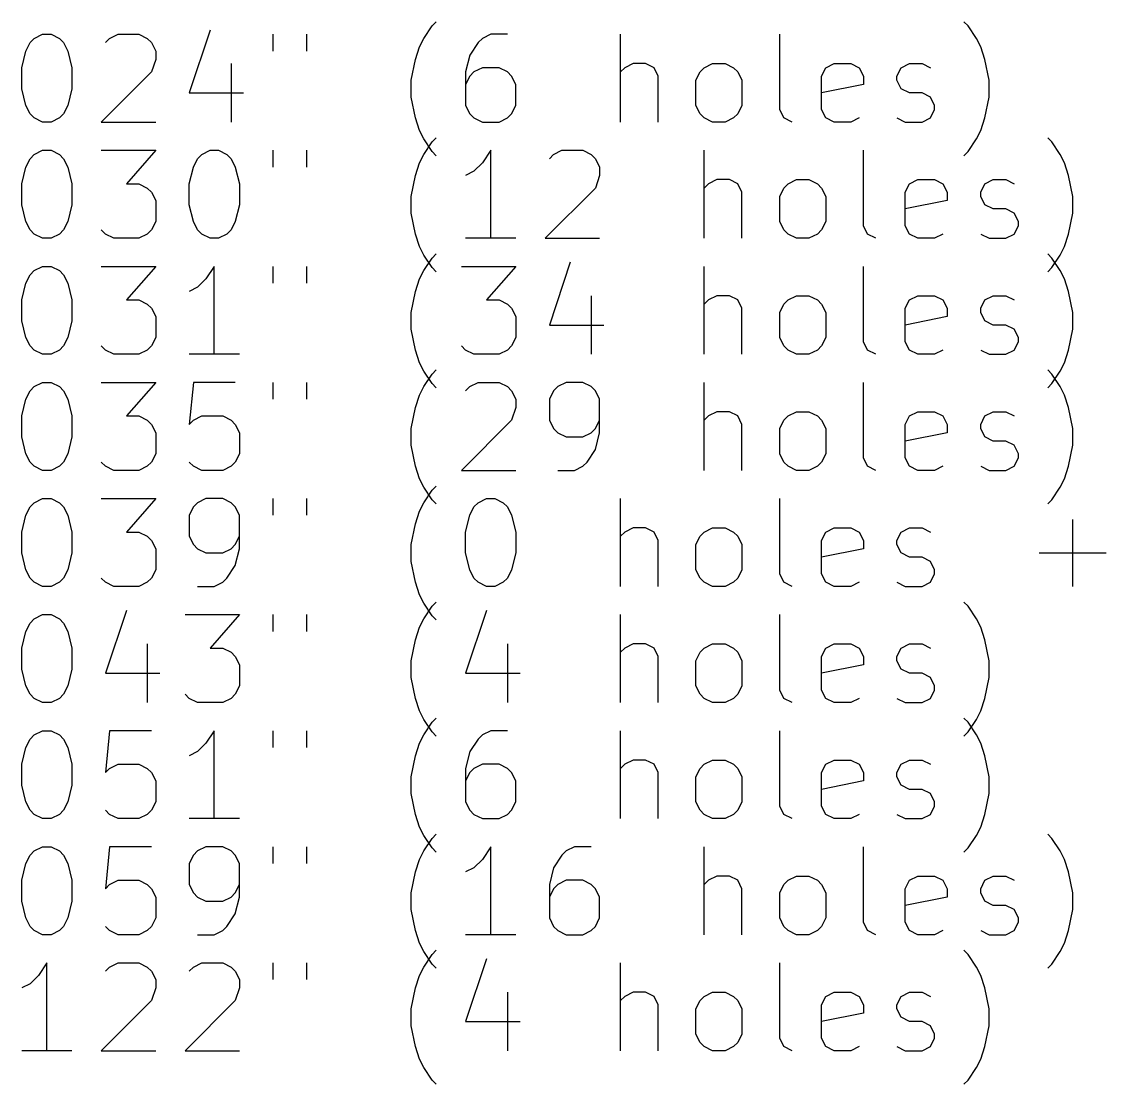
# Model space of a CAD drawing. Extents: x 25 to 173, y -184 to -68.
# Drawn here: x 60.7 to 97.7, y -183.81 to -147.55 of the extents above; entities that cross this region are included whole.
import ezdxf

# ---------------------------------------------------------------- set-up
doc = ezdxf.new("R2010")
doc.units = 0
doc.layers.add('BLACK', color=7, linetype='CONTINUOUS')

msp = doc.modelspace()

# ---------------------------------------------------------------- linework, layer by layer
at = {"layer": 'BLACK', "linetype": 'CONTINUOUS'}
for p, q in [((74.6964, -147.696), (74.8393, -147.554)), ((92.9821, -147.696), (92.8393, -147.554)), ((61.125, -148.125), (61.4107, -147.982)), ((61.4107, -147.982), (61.6964, -147.982)), ((61.6964, -147.982), (61.9821, -148.125)), ((63.6964, -148.125), (63.9821, -147.982)), ((63.9821, -147.982), (64.6964, -147.982)), ((64.6964, -147.982), (64.9821, -148.125)), ((67.125, -147.839), (66.4107, -149.982)), ((69.2679, -147.982), (69.2679, -148.554)), ((70.4107, -147.982), (70.4107, -148.554)), ((74.4107, -148.125), (74.6964, -147.696)), ((76.6964, -147.982), (76.4107, -148.125)), ((77.2679, -147.982), (76.6964, -147.982)), ((81.125, -150.982), (81.125, -147.982)), ((86.5536, -150.554), (86.5536, -147.982)), ((93.2679, -148.125), (92.9821, -147.696)), ((60.8393, -148.554), (60.9821, -148.268)), ((60.9821, -148.268), (61.125, -148.125)), ((61.9821, -148.125), (62.125, -148.268)), ((62.125, -148.268), (62.2679, -148.554)), ((63.5536, -148.268), (63.6964, -148.125)), ((64.9821, -148.125), (65.125, -148.268)), ((65.125, -148.268), (65.2679, -148.554)), ((74.2679, -148.411), (74.4107, -148.125)), ((76.2679, -148.268), (75.9821, -148.696)), ((76.4107, -148.125), (76.2679, -148.268)), ((93.4107, -148.411), (93.2679, -148.125)), ((60.6964, -149.125), (60.8393, -148.554)), ((62.2679, -148.554), (62.4107, -149.125)), ((65.2679, -148.554), (65.2679, -148.839)), ((74.125, -148.839), (74.2679, -148.411)), ((75.9821, -148.696), (75.8393, -149.268)), ((93.5536, -148.839), (93.4107, -148.411)), ((65.2679, -148.839), (65.125, -149.268)), ((67.8393, -148.982), (67.8393, -150.982)), ((73.9821, -149.554), (74.125, -148.839)), ((81.5536, -148.982), (81.2679, -149.125)), ((81.9821, -148.982), (81.5536, -148.982)), ((82.2679, -149.125), (81.9821, -148.982)), ((83.9821, -149.125), (84.2679, -148.982)), ((84.2679, -148.982), (84.6964, -148.982)), ((84.6964, -148.982), (84.9821, -149.125)), ((88.125, -149.125), (88.4107, -148.982)), ((88.4107, -148.982), (88.9821, -148.982)), ((88.9821, -148.982), (89.2679, -149.125)), ((90.6964, -149.125), (90.9821, -148.982)), ((90.9821, -148.982), (91.4107, -148.982)), ((91.4107, -148.982), (91.6964, -149.125)), ((93.6964, -149.554), (93.5536, -148.839)), ((60.6964, -149.839), (60.6964, -149.125)), ((62.4107, -149.125), (62.4107, -149.839)), ((65.125, -149.268), (63.4107, -150.982)), ((75.8393, -149.268), (75.8393, -150.411)), ((75.9821, -149.411), (75.8393, -149.696)), ((76.125, -149.268), (75.9821, -149.411)), ((76.4107, -149.125), (76.125, -149.268)), ((76.9821, -149.125), (76.4107, -149.125)), ((77.2679, -149.268), (76.9821, -149.125)), ((77.4107, -149.411), (77.2679, -149.268)), ((77.5536, -149.696), (77.4107, -149.411)), ((81.2679, -149.125), (81.125, -149.268)), ((82.4107, -149.411), (82.2679, -149.125)), ((82.4107, -150.982), (82.4107, -149.411)), ((83.6964, -149.554), (83.8393, -149.268)), ((83.8393, -149.268), (83.9821, -149.125)), ((84.9821, -149.125), (85.125, -149.268)), ((85.125, -149.268), (85.2679, -149.554)), ((87.9821, -149.411), (88.125, -149.125)), ((87.9821, -150.554), (87.9821, -149.411)), ((89.2679, -149.125), (89.4107, -149.411)), ((89.4107, -149.411), (89.4107, -149.696)), ((90.5536, -149.411), (90.6964, -149.125)), ((90.5536, -149.554), (90.5536, -149.411)), ((60.8393, -150.411), (60.6964, -149.839)), ((62.4107, -149.839), (62.2679, -150.411)), ((73.9821, -150.125), (73.9821, -149.554)), ((77.5536, -150.411), (77.5536, -149.696)), ((83.6964, -150.411), (83.6964, -149.554)), ((85.2679, -149.554), (85.2679, -150.411)), ((89.4107, -149.696), (87.9821, -149.982)), ((90.6964, -149.839), (90.5536, -149.554)), ((90.9821, -149.982), (90.6964, -149.839)), ((93.6964, -150.125), (93.6964, -149.554)), ((66.4107, -149.982), (68.2679, -149.982)), ((74.125, -150.839), (73.9821, -150.125)), ((91.4107, -149.982), (90.9821, -149.982)), ((91.6964, -150.125), (91.4107, -149.982)), ((91.8393, -150.411), (91.6964, -150.125)), ((93.5536, -150.839), (93.6964, -150.125)), ((60.9821, -150.696), (60.8393, -150.411)), ((62.2679, -150.411), (62.125, -150.696)), ((75.8393, -150.411), (75.9821, -150.696)), ((77.4107, -150.696), (77.5536, -150.411)), ((83.8393, -150.696), (83.6964, -150.411)), ((85.2679, -150.411), (85.125, -150.696)), ((86.6964, -150.839), (86.5536, -150.554)), ((88.125, -150.839), (87.9821, -150.554)), ((91.6964, -150.839), (91.8393, -150.554)), ((91.8393, -150.554), (91.8393, -150.411)), ((61.125, -150.839), (60.9821, -150.696)), ((61.4107, -150.982), (61.125, -150.839)), ((61.9821, -150.839), (61.6964, -150.982)), ((62.125, -150.696), (61.9821, -150.839)), ((74.2679, -151.268), (74.125, -150.839)), ((75.9821, -150.696), (76.125, -150.839)), ((76.125, -150.839), (76.4107, -150.982)), ((76.9821, -150.982), (77.2679, -150.839)), ((77.2679, -150.839), (77.4107, -150.696)), ((83.9821, -150.839), (83.8393, -150.696)), ((84.2679, -150.982), (83.9821, -150.839)), ((84.9821, -150.839), (84.6964, -150.982)), ((85.125, -150.696), (84.9821, -150.839)), ((86.9821, -150.982), (86.6964, -150.839)), ((88.4107, -150.982), (88.125, -150.839)), ((89.2679, -150.839), (88.9821, -150.982)), ((90.5536, -150.839), (90.8393, -150.982)), ((91.4107, -150.982), (91.6964, -150.839)), ((93.4107, -151.268), (93.5536, -150.839)), ((61.6964, -150.982), (61.4107, -150.982)), ((63.4107, -150.982), (65.2679, -150.982)), ((74.4107, -151.554), (74.2679, -151.268)), ((76.4107, -150.982), (76.9821, -150.982)), ((84.6964, -150.982), (84.2679, -150.982)), ((88.9821, -150.982), (88.4107, -150.982)), ((90.8393, -150.982), (91.4107, -150.982)), ((93.2679, -151.554), (93.4107, -151.268)), ((74.6964, -151.982), (74.4107, -151.554)), ((74.4107, -152.085), (74.6964, -151.656)), ((74.6964, -151.656), (74.8393, -151.514)), ((92.9821, -151.982), (93.2679, -151.554)), ((95.8393, -151.656), (95.6964, -151.514)), ((96.125, -152.085), (95.8393, -151.656)), ((61.125, -152.085), (61.4107, -151.942)), ((61.4107, -151.942), (61.6964, -151.942)), ((61.6964, -151.942), (61.9821, -152.085)), ((63.4107, -151.942), (65.2679, -151.942)), ((65.2679, -151.942), (64.2679, -153.085)), ((66.8393, -152.085), (67.125, -151.942)), ((67.125, -151.942), (67.4107, -151.942)), ((67.4107, -151.942), (67.6964, -152.085)), ((69.2679, -151.942), (69.2679, -152.514)), ((70.4107, -151.942), (70.4107, -152.514)), ((74.8393, -152.125), (74.6964, -151.982)), ((76.6964, -151.942), (76.4107, -152.371)), ((76.6964, -154.942), (76.6964, -151.942)), ((78.8393, -152.085), (79.125, -151.942)), ((79.125, -151.942), (79.8393, -151.942)), ((79.8393, -151.942), (80.125, -152.085)), ((83.9821, -154.942), (83.9821, -151.942)), ((89.4107, -154.514), (89.4107, -151.942)), ((92.8393, -152.125), (92.9821, -151.982)), ((60.8393, -152.514), (60.9821, -152.228)), ((60.9821, -152.228), (61.125, -152.085)), ((61.9821, -152.085), (62.125, -152.228)), ((62.125, -152.228), (62.2679, -152.514)), ((66.5536, -152.514), (66.6964, -152.228)), ((66.6964, -152.228), (66.8393, -152.085)), ((67.6964, -152.085), (67.8393, -152.228)), ((67.8393, -152.228), (67.9821, -152.514)), ((74.125, -152.799), (74.2679, -152.371)), ((74.2679, -152.371), (74.4107, -152.085)), ((76.4107, -152.371), (76.125, -152.656)), ((78.6964, -152.228), (78.8393, -152.085)), ((80.125, -152.085), (80.2679, -152.228)), ((80.2679, -152.228), (80.4107, -152.514)), ((96.2679, -152.371), (96.125, -152.085)), ((96.4107, -152.799), (96.2679, -152.371)), ((60.6964, -153.085), (60.8393, -152.514)), ((62.2679, -152.514), (62.4107, -153.085)), ((66.4107, -153.085), (66.5536, -152.514)), ((67.9821, -152.514), (68.125, -153.085)), ((73.9821, -153.514), (74.125, -152.799)), ((76.125, -152.656), (75.8393, -152.799)), ((80.4107, -152.799), (80.2679, -153.228)), ((80.4107, -152.514), (80.4107, -152.799)), ((96.5536, -153.514), (96.4107, -152.799)), ((60.6964, -153.799), (60.6964, -153.085)), ((62.4107, -153.085), (62.4107, -153.799)), ((64.2679, -153.085), (64.6964, -153.085)), ((64.6964, -153.085), (64.9821, -153.228)), ((66.4107, -153.799), (66.4107, -153.085)), ((68.125, -153.085), (68.125, -153.799)), ((84.125, -153.085), (83.9821, -153.228)), ((84.4107, -152.942), (84.125, -153.085)), ((84.8393, -152.942), (84.4107, -152.942)), ((85.125, -153.085), (84.8393, -152.942)), ((85.2679, -153.371), (85.125, -153.085)), ((86.6964, -153.228), (86.8393, -153.085)), ((86.8393, -153.085), (87.125, -152.942)), ((87.125, -152.942), (87.5536, -152.942)), ((87.5536, -152.942), (87.8393, -153.085)), ((87.8393, -153.085), (87.9821, -153.228)), ((90.8393, -153.371), (90.9821, -153.085)), ((90.9821, -153.085), (91.2679, -152.942)), ((91.2679, -152.942), (91.8393, -152.942)), ((91.8393, -152.942), (92.125, -153.085)), ((92.125, -153.085), (92.2679, -153.371)), ((93.4107, -153.371), (93.5536, -153.085)), ((93.5536, -153.085), (93.8393, -152.942)), ((93.8393, -152.942), (94.2679, -152.942)), ((94.2679, -152.942), (94.5536, -153.085)), ((64.9821, -153.228), (65.125, -153.371)), ((65.125, -153.371), (65.2679, -153.656)), ((73.9821, -154.085), (73.9821, -153.514)), ((80.2679, -153.228), (78.5536, -154.942)), ((85.2679, -154.942), (85.2679, -153.371)), ((86.5536, -153.514), (86.6964, -153.228)), ((86.5536, -154.371), (86.5536, -153.514)), ((87.9821, -153.228), (88.125, -153.514)), ((88.125, -153.514), (88.125, -154.371)), ((90.8393, -154.514), (90.8393, -153.371)), ((92.2679, -153.371), (92.2679, -153.656)), ((93.4107, -153.514), (93.4107, -153.371)), ((93.5536, -153.799), (93.4107, -153.514)), ((96.5536, -154.085), (96.5536, -153.514)), ((60.8393, -154.371), (60.6964, -153.799)), ((62.4107, -153.799), (62.2679, -154.371)), ((65.2679, -153.656), (65.2679, -154.371)), ((66.5536, -154.371), (66.4107, -153.799)), ((68.125, -153.799), (67.9821, -154.371)), ((92.2679, -153.656), (90.8393, -153.942)), ((93.8393, -153.942), (93.5536, -153.799)), ((74.125, -154.799), (73.9821, -154.085)), ((94.2679, -153.942), (93.8393, -153.942)), ((94.5536, -154.085), (94.2679, -153.942)), ((94.6964, -154.371), (94.5536, -154.085)), ((96.4107, -154.799), (96.5536, -154.085)), ((60.9821, -154.656), (60.8393, -154.371)), ((61.125, -154.799), (60.9821, -154.656)), ((62.125, -154.656), (61.9821, -154.799)), ((62.2679, -154.371), (62.125, -154.656)), ((63.5536, -154.799), (63.4107, -154.656)), ((65.125, -154.656), (64.9821, -154.799)), ((65.2679, -154.371), (65.125, -154.656)), ((66.6964, -154.656), (66.5536, -154.371)), ((66.8393, -154.799), (66.6964, -154.656)), ((67.8393, -154.656), (67.6964, -154.799)), ((67.9821, -154.371), (67.8393, -154.656)), ((86.6964, -154.656), (86.5536, -154.371)), ((86.8393, -154.799), (86.6964, -154.656)), ((87.9821, -154.656), (87.8393, -154.799)), ((88.125, -154.371), (87.9821, -154.656)), ((89.5536, -154.799), (89.4107, -154.514)), ((90.9821, -154.799), (90.8393, -154.514)), ((94.5536, -154.799), (94.6964, -154.514)), ((94.6964, -154.514), (94.6964, -154.371)), ((61.4107, -154.942), (61.125, -154.799)), ((61.6964, -154.942), (61.4107, -154.942)), ((61.9821, -154.799), (61.6964, -154.942)), ((63.8393, -154.942), (63.5536, -154.799)), ((64.6964, -154.942), (63.8393, -154.942)), ((64.9821, -154.799), (64.6964, -154.942)), ((67.125, -154.942), (66.8393, -154.799)), ((67.4107, -154.942), (67.125, -154.942)), ((67.6964, -154.799), (67.4107, -154.942)), ((74.2679, -155.228), (74.125, -154.799)), ((77.5536, -154.942), (75.8393, -154.942)), ((78.5536, -154.942), (80.4107, -154.942)), ((87.125, -154.942), (86.8393, -154.799)), ((87.5536, -154.942), (87.125, -154.942)), ((87.8393, -154.799), (87.5536, -154.942)), ((89.8393, -154.942), (89.5536, -154.799)), ((91.2679, -154.942), (90.9821, -154.799)), ((91.8393, -154.942), (91.2679, -154.942)), ((92.125, -154.799), (91.8393, -154.942)), ((93.4107, -154.799), (93.6964, -154.942)), ((93.6964, -154.942), (94.2679, -154.942)), ((94.2679, -154.942), (94.5536, -154.799)), ((96.2679, -155.228), (96.4107, -154.799)), ((74.4107, -155.514), (74.2679, -155.228)), ((96.125, -155.514), (96.2679, -155.228)), ((74.6964, -155.942), (74.4107, -155.514)), ((74.4107, -156.045), (74.6964, -155.616)), ((74.6964, -155.616), (74.8393, -155.474)), ((79.4107, -155.759), (78.6964, -157.902)), ((95.8393, -155.616), (95.6964, -155.474)), ((95.8393, -155.942), (96.125, -155.514)), ((96.125, -156.045), (95.8393, -155.616)), ((60.9821, -156.188), (61.125, -156.045)), ((61.125, -156.045), (61.4107, -155.902)), ((61.4107, -155.902), (61.6964, -155.902)), ((61.6964, -155.902), (61.9821, -156.045)), ((61.9821, -156.045), (62.125, -156.188)), ((63.4107, -155.902), (65.2679, -155.902)), ((65.2679, -155.902), (64.2679, -157.045)), ((67.2679, -155.902), (66.9821, -156.331)), ((67.2679, -158.902), (67.2679, -155.902)), ((69.2679, -155.902), (69.2679, -156.474)), ((70.4107, -155.902), (70.4107, -156.474)), ((74.2679, -156.331), (74.4107, -156.045)), ((74.8393, -156.085), (74.6964, -155.942)), ((75.6964, -155.902), (77.5536, -155.902)), ((77.5536, -155.902), (76.5536, -157.045)), ((83.9821, -158.902), (83.9821, -155.902)), ((89.4107, -158.474), (89.4107, -155.902)), ((95.6964, -156.085), (95.8393, -155.942)), ((96.2679, -156.331), (96.125, -156.045)), ((60.6964, -157.045), (60.8393, -156.474)), ((60.8393, -156.474), (60.9821, -156.188)), ((62.125, -156.188), (62.2679, -156.474)), ((62.2679, -156.474), (62.4107, -157.045)), ((66.9821, -156.331), (66.6964, -156.616)), ((74.125, -156.759), (74.2679, -156.331)), ((96.4107, -156.759), (96.2679, -156.331)), ((66.6964, -156.616), (66.4107, -156.759)), ((73.9821, -157.474), (74.125, -156.759)), ((96.5536, -157.474), (96.4107, -156.759)), ((60.6964, -157.759), (60.6964, -157.045)), ((62.4107, -157.045), (62.4107, -157.759)), ((64.2679, -157.045), (64.6964, -157.045)), ((64.6964, -157.045), (64.9821, -157.188)), ((64.9821, -157.188), (65.125, -157.331)), ((76.5536, -157.045), (76.9821, -157.045)), ((76.9821, -157.045), (77.2679, -157.188)), ((77.2679, -157.188), (77.4107, -157.331)), ((80.125, -156.902), (80.125, -158.902)), ((84.125, -157.045), (83.9821, -157.188)), ((84.4107, -156.902), (84.125, -157.045)), ((84.8393, -156.902), (84.4107, -156.902)), ((85.125, -157.045), (84.8393, -156.902)), ((85.2679, -157.331), (85.125, -157.045)), ((86.5536, -157.474), (86.6964, -157.188)), ((86.6964, -157.188), (86.8393, -157.045)), ((86.8393, -157.045), (87.125, -156.902)), ((87.125, -156.902), (87.5536, -156.902)), ((87.5536, -156.902), (87.8393, -157.045)), ((87.8393, -157.045), (87.9821, -157.188)), ((87.9821, -157.188), (88.125, -157.474)), ((90.8393, -157.331), (90.9821, -157.045)), ((90.9821, -157.045), (91.2679, -156.902)), ((91.2679, -156.902), (91.8393, -156.902)), ((91.8393, -156.902), (92.125, -157.045)), ((92.125, -157.045), (92.2679, -157.331)), ((93.4107, -157.331), (93.5536, -157.045)), ((93.5536, -157.045), (93.8393, -156.902)), ((93.8393, -156.902), (94.2679, -156.902)), ((94.2679, -156.902), (94.5536, -157.045)), ((65.125, -157.331), (65.2679, -157.616)), ((65.2679, -157.616), (65.2679, -158.331)), ((73.9821, -158.045), (73.9821, -157.474)), ((77.4107, -157.331), (77.5536, -157.616)), ((77.5536, -157.616), (77.5536, -158.331)), ((85.2679, -158.902), (85.2679, -157.331)), ((86.5536, -158.331), (86.5536, -157.474)), ((88.125, -157.474), (88.125, -158.331)), ((90.8393, -158.474), (90.8393, -157.331)), ((92.2679, -157.616), (90.8393, -157.902)), ((92.2679, -157.331), (92.2679, -157.616)), ((93.4107, -157.474), (93.4107, -157.331)), ((93.5536, -157.759), (93.4107, -157.474)), ((96.5536, -158.045), (96.5536, -157.474)), ((60.8393, -158.331), (60.6964, -157.759)), ((62.4107, -157.759), (62.2679, -158.331)), ((78.6964, -157.902), (80.5536, -157.902)), ((93.8393, -157.902), (93.5536, -157.759)), ((94.2679, -157.902), (93.8393, -157.902)), ((94.5536, -158.045), (94.2679, -157.902)), ((60.9821, -158.616), (60.8393, -158.331)), ((62.2679, -158.331), (62.125, -158.616)), ((65.2679, -158.331), (65.125, -158.616)), ((74.125, -158.759), (73.9821, -158.045)), ((77.5536, -158.331), (77.4107, -158.616)), ((86.6964, -158.616), (86.5536, -158.331)), ((88.125, -158.331), (87.9821, -158.616)), ((94.6964, -158.331), (94.5536, -158.045)), ((94.6964, -158.474), (94.6964, -158.331)), ((96.4107, -158.759), (96.5536, -158.045)), ((61.125, -158.759), (60.9821, -158.616)), ((62.125, -158.616), (61.9821, -158.759)), ((63.5536, -158.759), (63.4107, -158.616)), ((65.125, -158.616), (64.9821, -158.759)), ((75.8393, -158.759), (75.6964, -158.616)), ((77.4107, -158.616), (77.2679, -158.759)), ((86.8393, -158.759), (86.6964, -158.616)), ((87.9821, -158.616), (87.8393, -158.759)), ((89.5536, -158.759), (89.4107, -158.474)), ((90.9821, -158.759), (90.8393, -158.474)), ((94.5536, -158.759), (94.6964, -158.474)), ((61.4107, -158.902), (61.125, -158.759)), ((61.6964, -158.902), (61.4107, -158.902)), ((61.9821, -158.759), (61.6964, -158.902)), ((63.8393, -158.902), (63.5536, -158.759)), ((64.6964, -158.902), (63.8393, -158.902)), ((64.9821, -158.759), (64.6964, -158.902)), ((68.125, -158.902), (66.4107, -158.902)), ((74.2679, -159.188), (74.125, -158.759)), ((76.125, -158.902), (75.8393, -158.759)), ((76.9821, -158.902), (76.125, -158.902)), ((77.2679, -158.759), (76.9821, -158.902)), ((87.125, -158.902), (86.8393, -158.759)), ((87.5536, -158.902), (87.125, -158.902)), ((87.8393, -158.759), (87.5536, -158.902)), ((89.8393, -158.902), (89.5536, -158.759)), ((91.2679, -158.902), (90.9821, -158.759)), ((91.8393, -158.902), (91.2679, -158.902)), ((92.125, -158.759), (91.8393, -158.902)), ((93.4107, -158.759), (93.6964, -158.902)), ((93.6964, -158.902), (94.2679, -158.902)), ((94.2679, -158.902), (94.5536, -158.759)), ((96.2679, -159.188), (96.4107, -158.759)), ((74.4107, -159.474), (74.2679, -159.188)), ((74.6964, -159.576), (74.8393, -159.434)), ((95.8393, -159.576), (95.6964, -159.434)), ((96.125, -159.474), (96.2679, -159.188)), ((74.6964, -159.902), (74.4107, -159.474)), ((74.4107, -160.005), (74.6964, -159.576)), ((95.8393, -159.902), (96.125, -159.474)), ((96.125, -160.005), (95.8393, -159.576)), ((60.8393, -160.434), (60.9821, -160.148)), ((60.9821, -160.148), (61.125, -160.005)), ((61.125, -160.005), (61.4107, -159.862)), ((61.4107, -159.862), (61.6964, -159.862)), ((61.6964, -159.862), (61.9821, -160.005)), ((61.9821, -160.005), (62.125, -160.148)), ((62.125, -160.148), (62.2679, -160.434)), ((63.4107, -159.862), (65.2679, -159.862)), ((65.2679, -159.862), (64.2679, -161.005)), ((66.5536, -159.862), (66.4107, -161.291)), ((67.9821, -159.862), (66.5536, -159.862)), ((69.2679, -159.862), (69.2679, -160.434)), ((70.4107, -159.862), (70.4107, -160.434)), ((74.2679, -160.291), (74.4107, -160.005)), ((74.8393, -160.045), (74.6964, -159.902)), ((75.8393, -160.148), (75.9821, -160.005)), ((75.9821, -160.005), (76.2679, -159.862)), ((76.2679, -159.862), (76.9821, -159.862)), ((76.9821, -159.862), (77.2679, -160.005)), ((77.2679, -160.005), (77.4107, -160.148)), ((77.4107, -160.148), (77.5536, -160.434)), ((78.8393, -160.148), (78.6964, -160.434)), ((78.9821, -160.005), (78.8393, -160.148)), ((79.2679, -159.862), (78.9821, -160.005)), ((79.8393, -159.862), (79.2679, -159.862)), ((80.125, -160.005), (79.8393, -159.862)), ((80.2679, -160.148), (80.125, -160.005)), ((80.4107, -160.434), (80.2679, -160.148)), ((83.9821, -162.862), (83.9821, -159.862)), ((89.4107, -162.434), (89.4107, -159.862)), ((95.6964, -160.045), (95.8393, -159.902)), ((96.2679, -160.291), (96.125, -160.005)), ((60.6964, -161.005), (60.8393, -160.434)), ((62.2679, -160.434), (62.4107, -161.005)), ((74.125, -160.719), (74.2679, -160.291)), ((77.5536, -160.434), (77.5536, -160.719)), ((78.6964, -160.434), (78.6964, -161.148)), ((80.4107, -161.576), (80.4107, -160.434)), ((96.4107, -160.719), (96.2679, -160.291)), ((73.9821, -161.434), (74.125, -160.719)), ((77.5536, -160.719), (77.4107, -161.148)), ((84.4107, -160.862), (84.125, -161.005)), ((84.8393, -160.862), (84.4107, -160.862)), ((85.125, -161.005), (84.8393, -160.862)), ((86.8393, -161.005), (87.125, -160.862)), ((87.125, -160.862), (87.5536, -160.862)), ((87.5536, -160.862), (87.8393, -161.005)), ((90.9821, -161.005), (91.2679, -160.862)), ((91.2679, -160.862), (91.8393, -160.862)), ((91.8393, -160.862), (92.125, -161.005)), ((93.5536, -161.005), (93.8393, -160.862)), ((93.8393, -160.862), (94.2679, -160.862)), ((94.2679, -160.862), (94.5536, -161.005)), ((96.5536, -161.434), (96.4107, -160.719)), ((60.6964, -161.719), (60.6964, -161.005)), ((62.4107, -161.005), (62.4107, -161.719)), ((64.2679, -161.005), (64.6964, -161.005)), ((64.6964, -161.005), (64.9821, -161.148)), ((64.9821, -161.148), (65.125, -161.291)), ((65.125, -161.291), (65.2679, -161.576)), ((66.4107, -161.291), (66.5536, -161.148)), ((66.5536, -161.148), (66.8393, -161.005)), ((66.8393, -161.005), (67.5536, -161.005)), ((67.5536, -161.005), (67.8393, -161.148)), ((67.8393, -161.148), (67.9821, -161.291)), ((67.9821, -161.291), (68.125, -161.576)), ((77.4107, -161.148), (75.6964, -162.862)), ((78.6964, -161.148), (78.8393, -161.434)), ((80.2679, -161.434), (80.4107, -161.148)), ((84.125, -161.005), (83.9821, -161.148)), ((85.2679, -161.291), (85.125, -161.005)), ((85.2679, -162.862), (85.2679, -161.291)), ((86.5536, -161.434), (86.6964, -161.148)), ((86.6964, -161.148), (86.8393, -161.005)), ((87.8393, -161.005), (87.9821, -161.148)), ((87.9821, -161.148), (88.125, -161.434)), ((90.8393, -161.291), (90.9821, -161.005)), ((90.8393, -162.434), (90.8393, -161.291)), ((92.125, -161.005), (92.2679, -161.291)), ((92.2679, -161.291), (92.2679, -161.576)), ((93.4107, -161.291), (93.5536, -161.005)), ((93.4107, -161.434), (93.4107, -161.291)), ((65.2679, -161.576), (65.2679, -162.291)), ((68.125, -161.576), (68.125, -162.291)), ((73.9821, -162.005), (73.9821, -161.434)), ((78.8393, -161.434), (78.9821, -161.576)), ((78.9821, -161.576), (79.2679, -161.719)), ((79.8393, -161.719), (80.125, -161.576)), ((80.125, -161.576), (80.2679, -161.434)), ((80.2679, -162.148), (80.4107, -161.576)), ((86.5536, -162.291), (86.5536, -161.434)), ((88.125, -161.434), (88.125, -162.291)), ((92.2679, -161.576), (90.8393, -161.862)), ((93.5536, -161.719), (93.4107, -161.434)), ((96.5536, -162.005), (96.5536, -161.434)), ((60.8393, -162.291), (60.6964, -161.719)), ((62.4107, -161.719), (62.2679, -162.291)), ((74.125, -162.719), (73.9821, -162.005)), ((79.2679, -161.719), (79.8393, -161.719)), ((93.8393, -161.862), (93.5536, -161.719)), ((94.2679, -161.862), (93.8393, -161.862)), ((94.5536, -162.005), (94.2679, -161.862)), ((94.6964, -162.291), (94.5536, -162.005)), ((96.4107, -162.719), (96.5536, -162.005)), ((60.9821, -162.576), (60.8393, -162.291)), ((62.2679, -162.291), (62.125, -162.576)), ((65.2679, -162.291), (65.125, -162.576)), ((68.125, -162.291), (67.9821, -162.576)), ((79.9821, -162.576), (80.2679, -162.148)), ((86.6964, -162.576), (86.5536, -162.291)), ((88.125, -162.291), (87.9821, -162.576)), ((94.6964, -162.434), (94.6964, -162.291)), ((61.125, -162.719), (60.9821, -162.576)), ((61.4107, -162.862), (61.125, -162.719)), ((61.9821, -162.719), (61.6964, -162.862)), ((62.125, -162.576), (61.9821, -162.719)), ((63.5536, -162.719), (63.4107, -162.576)), ((63.8393, -162.862), (63.5536, -162.719)), ((64.9821, -162.719), (64.6964, -162.862)), ((65.125, -162.576), (64.9821, -162.719)), ((66.5536, -162.719), (66.4107, -162.576)), ((66.8393, -162.862), (66.5536, -162.719)), ((67.8393, -162.719), (67.5536, -162.862)), ((67.9821, -162.576), (67.8393, -162.719)), ((74.2679, -163.148), (74.125, -162.719)), ((79.5536, -162.862), (79.8393, -162.719)), ((79.8393, -162.719), (79.9821, -162.576)), ((86.8393, -162.719), (86.6964, -162.576)), ((87.125, -162.862), (86.8393, -162.719)), ((87.8393, -162.719), (87.5536, -162.862)), ((87.9821, -162.576), (87.8393, -162.719)), ((89.5536, -162.719), (89.4107, -162.434)), ((89.8393, -162.862), (89.5536, -162.719)), ((90.9821, -162.719), (90.8393, -162.434)), ((91.2679, -162.862), (90.9821, -162.719)), ((92.125, -162.719), (91.8393, -162.862)), ((93.4107, -162.719), (93.6964, -162.862)), ((94.2679, -162.862), (94.5536, -162.719)), ((94.5536, -162.719), (94.6964, -162.434)), ((96.2679, -163.148), (96.4107, -162.719)), ((61.6964, -162.862), (61.4107, -162.862)), ((64.6964, -162.862), (63.8393, -162.862)), ((67.5536, -162.862), (66.8393, -162.862)), ((74.4107, -163.434), (74.2679, -163.148)), ((75.6964, -162.862), (77.5536, -162.862)), ((78.9821, -162.862), (79.5536, -162.862)), ((87.5536, -162.862), (87.125, -162.862)), ((91.8393, -162.862), (91.2679, -162.862)), ((93.6964, -162.862), (94.2679, -162.862)), ((96.125, -163.434), (96.2679, -163.148)), ((74.6964, -163.862), (74.4107, -163.434)), ((74.4107, -163.965), (74.6964, -163.536)), ((74.6964, -163.536), (74.8393, -163.394)), ((95.8393, -163.862), (96.125, -163.434)), ((61.125, -163.965), (61.4107, -163.822)), ((61.4107, -163.822), (61.6964, -163.822)), ((61.6964, -163.822), (61.9821, -163.965)), ((63.4107, -163.822), (65.2679, -163.822)), ((65.2679, -163.822), (64.2679, -164.965)), ((66.9821, -163.822), (66.6964, -163.965)), ((67.5536, -163.822), (66.9821, -163.822)), ((67.8393, -163.965), (67.5536, -163.822)), ((69.2679, -163.822), (69.2679, -164.394)), ((70.4107, -163.822), (70.4107, -164.394)), ((74.8393, -164.005), (74.6964, -163.862)), ((76.2679, -163.965), (76.5536, -163.822)), ((76.5536, -163.822), (76.8393, -163.822)), ((76.8393, -163.822), (77.125, -163.965)), ((81.125, -166.822), (81.125, -163.822)), ((86.5536, -166.394), (86.5536, -163.822)), ((95.6964, -164.005), (95.8393, -163.862)), ((60.8393, -164.394), (60.9821, -164.108)), ((60.9821, -164.108), (61.125, -163.965)), ((61.9821, -163.965), (62.125, -164.108)), ((62.125, -164.108), (62.2679, -164.394)), ((66.5536, -164.108), (66.4107, -164.394)), ((66.6964, -163.965), (66.5536, -164.108)), ((67.9821, -164.108), (67.8393, -163.965)), ((68.125, -164.394), (67.9821, -164.108)), ((74.125, -164.679), (74.2679, -164.251)), ((74.2679, -164.251), (74.4107, -163.965)), ((75.9821, -164.394), (76.125, -164.108)), ((76.125, -164.108), (76.2679, -163.965)), ((77.125, -163.965), (77.2679, -164.108)), ((77.2679, -164.108), (77.4107, -164.394)), ((60.6964, -164.965), (60.8393, -164.394)), ((62.2679, -164.394), (62.4107, -164.965)), ((66.4107, -164.394), (66.4107, -165.108)), ((68.125, -165.536), (68.125, -164.394)), ((75.8393, -164.965), (75.9821, -164.394)), ((77.4107, -164.394), (77.5536, -164.965)), ((96.5536, -166.822), (96.5536, -164.536)), ((60.6964, -165.679), (60.6964, -164.965)), ((62.4107, -164.965), (62.4107, -165.679)), ((64.2679, -164.965), (64.6964, -164.965)), ((64.6964, -164.965), (64.9821, -165.108)), ((73.9821, -165.394), (74.125, -164.679)), ((75.8393, -165.679), (75.8393, -164.965)), ((77.5536, -164.965), (77.5536, -165.679)), ((81.2679, -164.965), (81.125, -165.108)), ((81.5536, -164.822), (81.2679, -164.965)), ((81.9821, -164.822), (81.5536, -164.822)), ((82.2679, -164.965), (81.9821, -164.822)), ((82.4107, -165.251), (82.2679, -164.965)), ((83.8393, -165.108), (83.9821, -164.965)), ((83.9821, -164.965), (84.2679, -164.822)), ((84.2679, -164.822), (84.6964, -164.822)), ((84.6964, -164.822), (84.9821, -164.965)), ((84.9821, -164.965), (85.125, -165.108)), ((87.9821, -165.251), (88.125, -164.965)), ((88.125, -164.965), (88.4107, -164.822)), ((88.4107, -164.822), (88.9821, -164.822)), ((88.9821, -164.822), (89.2679, -164.965)), ((89.2679, -164.965), (89.4107, -165.251)), ((90.5536, -165.251), (90.6964, -164.965)), ((90.6964, -164.965), (90.9821, -164.822)), ((90.9821, -164.822), (91.4107, -164.822)), ((91.4107, -164.822), (91.6964, -164.965)), ((64.9821, -165.108), (65.125, -165.251)), ((65.125, -165.251), (65.2679, -165.536)), ((66.4107, -165.108), (66.5536, -165.394)), ((67.9821, -165.394), (68.125, -165.108)), ((82.4107, -166.822), (82.4107, -165.251)), ((83.6964, -165.394), (83.8393, -165.108)), ((85.125, -165.108), (85.2679, -165.394)), ((87.9821, -166.394), (87.9821, -165.251)), ((89.4107, -165.251), (89.4107, -165.536)), ((90.5536, -165.394), (90.5536, -165.251)), ((60.8393, -166.251), (60.6964, -165.679)), ((62.4107, -165.679), (62.2679, -166.251)), ((65.2679, -165.536), (65.2679, -166.251)), ((66.5536, -165.394), (66.6964, -165.536)), ((66.6964, -165.536), (66.9821, -165.679)), ((66.9821, -165.679), (67.5536, -165.679)), ((67.5536, -165.679), (67.8393, -165.536)), ((67.8393, -165.536), (67.9821, -165.394)), ((67.9821, -166.108), (68.125, -165.536)), ((73.9821, -165.965), (73.9821, -165.394)), ((75.9821, -166.251), (75.8393, -165.679)), ((77.5536, -165.679), (77.4107, -166.251)), ((83.6964, -166.251), (83.6964, -165.394)), ((85.2679, -165.394), (85.2679, -166.251)), ((89.4107, -165.536), (87.9821, -165.822)), ((90.6964, -165.679), (90.5536, -165.394)), ((90.9821, -165.822), (90.6964, -165.679)), ((95.4107, -165.679), (97.6964, -165.679)), ((67.6964, -166.536), (67.9821, -166.108)), ((74.125, -166.679), (73.9821, -165.965)), ((91.4107, -165.822), (90.9821, -165.822)), ((91.6964, -165.965), (91.4107, -165.822)), ((91.8393, -166.251), (91.6964, -165.965)), ((60.9821, -166.536), (60.8393, -166.251)), ((62.2679, -166.251), (62.125, -166.536)), ((65.2679, -166.251), (65.125, -166.536)), ((76.125, -166.536), (75.9821, -166.251)), ((77.4107, -166.251), (77.2679, -166.536)), ((83.8393, -166.536), (83.6964, -166.251)), ((85.2679, -166.251), (85.125, -166.536)), ((86.6964, -166.679), (86.5536, -166.394)), ((88.125, -166.679), (87.9821, -166.394)), ((91.6964, -166.679), (91.8393, -166.394)), ((91.8393, -166.394), (91.8393, -166.251)), ((61.125, -166.679), (60.9821, -166.536)), ((61.4107, -166.822), (61.125, -166.679)), ((61.6964, -166.822), (61.4107, -166.822)), ((61.9821, -166.679), (61.6964, -166.822)), ((62.125, -166.536), (61.9821, -166.679)), ((63.5536, -166.679), (63.4107, -166.536)), ((63.8393, -166.822), (63.5536, -166.679)), ((64.6964, -166.822), (63.8393, -166.822)), ((64.9821, -166.679), (64.6964, -166.822)), ((65.125, -166.536), (64.9821, -166.679)), ((66.6964, -166.822), (67.2679, -166.822)), ((67.2679, -166.822), (67.5536, -166.679)), ((67.5536, -166.679), (67.6964, -166.536)), ((74.2679, -167.108), (74.125, -166.679)), ((76.2679, -166.679), (76.125, -166.536)), ((76.5536, -166.822), (76.2679, -166.679)), ((76.8393, -166.822), (76.5536, -166.822)), ((77.125, -166.679), (76.8393, -166.822)), ((77.2679, -166.536), (77.125, -166.679)), ((83.9821, -166.679), (83.8393, -166.536)), ((84.2679, -166.822), (83.9821, -166.679)), ((84.6964, -166.822), (84.2679, -166.822)), ((84.9821, -166.679), (84.6964, -166.822)), ((85.125, -166.536), (84.9821, -166.679)), ((86.9821, -166.822), (86.6964, -166.679)), ((88.4107, -166.822), (88.125, -166.679)), ((88.9821, -166.822), (88.4107, -166.822)), ((89.2679, -166.679), (88.9821, -166.822)), ((90.5536, -166.679), (90.8393, -166.822)), ((90.8393, -166.822), (91.4107, -166.822)), ((91.4107, -166.822), (91.6964, -166.679)), ((74.4107, -167.394), (74.2679, -167.108)), ((74.6964, -167.822), (74.4107, -167.394)), ((74.4107, -167.925), (74.6964, -167.496)), ((74.6964, -167.496), (74.8393, -167.354)), ((92.9821, -167.496), (92.8393, -167.354)), ((93.2679, -167.925), (92.9821, -167.496)), ((60.9821, -168.068), (61.125, -167.925)), ((61.125, -167.925), (61.4107, -167.782)), ((61.4107, -167.782), (61.6964, -167.782)), ((61.6964, -167.782), (61.9821, -167.925)), ((61.9821, -167.925), (62.125, -168.068)), ((64.2679, -167.639), (63.5536, -169.782)), ((66.2679, -167.782), (68.125, -167.782)), ((68.125, -167.782), (67.125, -168.925)), ((69.2679, -167.782), (69.2679, -168.354)), ((70.4107, -167.782), (70.4107, -168.354)), ((74.2679, -168.211), (74.4107, -167.925)), ((74.8393, -167.965), (74.6964, -167.822)), ((76.5536, -167.639), (75.8393, -169.782)), ((81.125, -170.782), (81.125, -167.782)), ((86.5536, -170.354), (86.5536, -167.782)), ((93.4107, -168.211), (93.2679, -167.925)), ((60.8393, -168.354), (60.9821, -168.068)), ((62.125, -168.068), (62.2679, -168.354)), ((74.125, -168.639), (74.2679, -168.211)), ((93.5536, -168.639), (93.4107, -168.211)), ((60.6964, -168.925), (60.8393, -168.354)), ((62.2679, -168.354), (62.4107, -168.925)), ((73.9821, -169.354), (74.125, -168.639)), ((93.6964, -169.354), (93.5536, -168.639)), ((60.6964, -169.639), (60.6964, -168.925)), ((62.4107, -168.925), (62.4107, -169.639)), ((64.9821, -168.782), (64.9821, -170.782)), ((67.125, -168.925), (67.5536, -168.925)), ((67.5536, -168.925), (67.8393, -169.068)), ((67.8393, -169.068), (67.9821, -169.211)), ((77.2679, -168.782), (77.2679, -170.782)), ((81.2679, -168.925), (81.125, -169.068)), ((81.5536, -168.782), (81.2679, -168.925)), ((81.9821, -168.782), (81.5536, -168.782)), ((82.2679, -168.925), (81.9821, -168.782)), ((82.4107, -169.211), (82.2679, -168.925)), ((83.6964, -169.354), (83.8393, -169.068)), ((83.8393, -169.068), (83.9821, -168.925)), ((83.9821, -168.925), (84.2679, -168.782)), ((84.2679, -168.782), (84.6964, -168.782)), ((84.6964, -168.782), (84.9821, -168.925)), ((84.9821, -168.925), (85.125, -169.068)), ((85.125, -169.068), (85.2679, -169.354)), ((87.9821, -169.211), (88.125, -168.925)), ((88.125, -168.925), (88.4107, -168.782)), ((88.4107, -168.782), (88.9821, -168.782)), ((88.9821, -168.782), (89.2679, -168.925)), ((89.2679, -168.925), (89.4107, -169.211)), ((90.5536, -169.211), (90.6964, -168.925)), ((90.6964, -168.925), (90.9821, -168.782)), ((90.9821, -168.782), (91.4107, -168.782)), ((91.4107, -168.782), (91.6964, -168.925)), ((67.9821, -169.211), (68.125, -169.496)), ((73.9821, -169.925), (73.9821, -169.354)), ((82.4107, -170.782), (82.4107, -169.211)), ((83.6964, -170.211), (83.6964, -169.354)), ((85.2679, -169.354), (85.2679, -170.211)), ((87.9821, -170.354), (87.9821, -169.211)), ((89.4107, -169.211), (89.4107, -169.496)), ((90.5536, -169.354), (90.5536, -169.211)), ((90.6964, -169.639), (90.5536, -169.354)), ((93.6964, -169.925), (93.6964, -169.354)), ((60.8393, -170.211), (60.6964, -169.639)), ((62.4107, -169.639), (62.2679, -170.211)), ((63.5536, -169.782), (65.4107, -169.782)), ((68.125, -169.496), (68.125, -170.211)), ((75.8393, -169.782), (77.6964, -169.782)), ((89.4107, -169.496), (87.9821, -169.782)), ((90.9821, -169.782), (90.6964, -169.639)), ((91.4107, -169.782), (90.9821, -169.782)), ((91.6964, -169.925), (91.4107, -169.782)), ((74.125, -170.639), (73.9821, -169.925)), ((91.8393, -170.211), (91.6964, -169.925)), ((93.5536, -170.639), (93.6964, -169.925)), ((60.9821, -170.496), (60.8393, -170.211)), ((61.125, -170.639), (60.9821, -170.496)), ((62.125, -170.496), (61.9821, -170.639)), ((62.2679, -170.211), (62.125, -170.496)), ((66.4107, -170.639), (66.2679, -170.496)), ((67.9821, -170.496), (67.8393, -170.639)), ((68.125, -170.211), (67.9821, -170.496)), ((83.8393, -170.496), (83.6964, -170.211)), ((83.9821, -170.639), (83.8393, -170.496)), ((85.125, -170.496), (84.9821, -170.639)), ((85.2679, -170.211), (85.125, -170.496)), ((86.6964, -170.639), (86.5536, -170.354)), ((88.125, -170.639), (87.9821, -170.354)), ((91.6964, -170.639), (91.8393, -170.354)), ((91.8393, -170.354), (91.8393, -170.211)), ((61.4107, -170.782), (61.125, -170.639)), ((61.6964, -170.782), (61.4107, -170.782)), ((61.9821, -170.639), (61.6964, -170.782)), ((66.6964, -170.782), (66.4107, -170.639)), ((67.5536, -170.782), (66.6964, -170.782)), ((67.8393, -170.639), (67.5536, -170.782)), ((74.2679, -171.068), (74.125, -170.639)), ((84.2679, -170.782), (83.9821, -170.639)), ((84.6964, -170.782), (84.2679, -170.782)), ((84.9821, -170.639), (84.6964, -170.782)), ((86.9821, -170.782), (86.6964, -170.639)), ((88.4107, -170.782), (88.125, -170.639)), ((88.9821, -170.782), (88.4107, -170.782)), ((89.2679, -170.639), (88.9821, -170.782)), ((90.5536, -170.639), (90.8393, -170.782)), ((90.8393, -170.782), (91.4107, -170.782)), ((91.4107, -170.782), (91.6964, -170.639)), ((93.4107, -171.068), (93.5536, -170.639)), ((74.4107, -171.354), (74.2679, -171.068)), ((93.2679, -171.354), (93.4107, -171.068)), ((74.6964, -171.782), (74.4107, -171.354)), ((74.4107, -171.885), (74.6964, -171.456)), ((74.6964, -171.456), (74.8393, -171.314)), ((92.9821, -171.456), (92.8393, -171.314)), ((92.9821, -171.782), (93.2679, -171.354)), ((93.2679, -171.885), (92.9821, -171.456)), ((60.8393, -172.314), (60.9821, -172.028)), ((60.9821, -172.028), (61.125, -171.885)), ((61.125, -171.885), (61.4107, -171.742)), ((61.4107, -171.742), (61.6964, -171.742)), ((61.6964, -171.742), (61.9821, -171.885)), ((61.9821, -171.885), (62.125, -172.028)), ((62.125, -172.028), (62.2679, -172.314)), ((63.6964, -171.742), (63.5536, -173.171)), ((65.125, -171.742), (63.6964, -171.742)), ((67.2679, -171.742), (66.9821, -172.171)), ((67.2679, -174.742), (67.2679, -171.742)), ((69.2679, -171.742), (69.2679, -172.314)), ((70.4107, -171.742), (70.4107, -172.314)), ((74.2679, -172.171), (74.4107, -171.885)), ((74.8393, -171.925), (74.6964, -171.782)), ((76.2679, -172.028), (75.9821, -172.456)), ((76.4107, -171.885), (76.2679, -172.028)), ((76.6964, -171.742), (76.4107, -171.885)), ((77.2679, -171.742), (76.6964, -171.742)), ((81.125, -174.742), (81.125, -171.742)), ((86.5536, -174.314), (86.5536, -171.742)), ((92.8393, -171.925), (92.9821, -171.782)), ((93.4107, -172.171), (93.2679, -171.885)), ((60.6964, -172.885), (60.8393, -172.314)), ((62.2679, -172.314), (62.4107, -172.885)), ((66.9821, -172.171), (66.6964, -172.456)), ((74.125, -172.599), (74.2679, -172.171)), ((93.5536, -172.599), (93.4107, -172.171)), ((66.6964, -172.456), (66.4107, -172.599)), ((73.9821, -173.314), (74.125, -172.599)), ((75.9821, -172.456), (75.8393, -173.028)), ((81.5536, -172.742), (81.2679, -172.885)), ((81.9821, -172.742), (81.5536, -172.742)), ((82.2679, -172.885), (81.9821, -172.742)), ((83.9821, -172.885), (84.2679, -172.742)), ((84.2679, -172.742), (84.6964, -172.742)), ((84.6964, -172.742), (84.9821, -172.885)), ((88.125, -172.885), (88.4107, -172.742)), ((88.4107, -172.742), (88.9821, -172.742)), ((88.9821, -172.742), (89.2679, -172.885)), ((90.6964, -172.885), (90.9821, -172.742)), ((90.9821, -172.742), (91.4107, -172.742)), ((91.4107, -172.742), (91.6964, -172.885)), ((93.6964, -173.314), (93.5536, -172.599)), ((60.6964, -173.599), (60.6964, -172.885)), ((62.4107, -172.885), (62.4107, -173.599)), ((63.5536, -173.171), (63.6964, -173.028)), ((63.6964, -173.028), (63.9821, -172.885)), ((63.9821, -172.885), (64.6964, -172.885)), ((64.6964, -172.885), (64.9821, -173.028)), ((64.9821, -173.028), (65.125, -173.171)), ((75.8393, -173.028), (75.8393, -174.171)), ((76.125, -173.028), (75.9821, -173.171)), ((76.4107, -172.885), (76.125, -173.028)), ((76.9821, -172.885), (76.4107, -172.885)), ((77.2679, -173.028), (76.9821, -172.885)), ((77.4107, -173.171), (77.2679, -173.028)), ((81.2679, -172.885), (81.125, -173.028)), ((82.4107, -173.171), (82.2679, -172.885)), ((83.6964, -173.314), (83.8393, -173.028)), ((83.8393, -173.028), (83.9821, -172.885)), ((84.9821, -172.885), (85.125, -173.028)), ((85.125, -173.028), (85.2679, -173.314)), ((87.9821, -173.171), (88.125, -172.885)), ((89.2679, -172.885), (89.4107, -173.171)), ((90.5536, -173.171), (90.6964, -172.885)), ((65.125, -173.171), (65.2679, -173.456)), ((65.2679, -173.456), (65.2679, -174.171)), ((73.9821, -173.885), (73.9821, -173.314)), ((75.9821, -173.171), (75.8393, -173.456)), ((77.5536, -173.456), (77.4107, -173.171)), ((77.5536, -174.171), (77.5536, -173.456)), ((82.4107, -174.742), (82.4107, -173.171)), ((83.6964, -174.171), (83.6964, -173.314)), ((85.2679, -173.314), (85.2679, -174.171)), ((87.9821, -174.314), (87.9821, -173.171)), ((89.4107, -173.456), (87.9821, -173.742)), ((89.4107, -173.171), (89.4107, -173.456)), ((90.5536, -173.314), (90.5536, -173.171)), ((90.6964, -173.599), (90.5536, -173.314)), ((93.6964, -173.885), (93.6964, -173.314)), ((60.8393, -174.171), (60.6964, -173.599)), ((62.4107, -173.599), (62.2679, -174.171)), ((74.125, -174.599), (73.9821, -173.885)), ((90.9821, -173.742), (90.6964, -173.599)), ((91.4107, -173.742), (90.9821, -173.742)), ((91.6964, -173.885), (91.4107, -173.742)), ((91.8393, -174.171), (91.6964, -173.885)), ((93.5536, -174.599), (93.6964, -173.885)), ((60.9821, -174.456), (60.8393, -174.171)), ((62.2679, -174.171), (62.125, -174.456)), ((65.2679, -174.171), (65.125, -174.456)), ((75.8393, -174.171), (75.9821, -174.456)), ((77.4107, -174.456), (77.5536, -174.171)), ((83.8393, -174.456), (83.6964, -174.171)), ((85.2679, -174.171), (85.125, -174.456)), ((91.8393, -174.314), (91.8393, -174.171)), ((61.125, -174.599), (60.9821, -174.456)), ((61.4107, -174.742), (61.125, -174.599)), ((61.9821, -174.599), (61.6964, -174.742)), ((62.125, -174.456), (61.9821, -174.599)), ((63.6964, -174.599), (63.5536, -174.456)), ((63.9821, -174.742), (63.6964, -174.599)), ((64.9821, -174.599), (64.6964, -174.742)), ((65.125, -174.456), (64.9821, -174.599)), ((74.2679, -175.028), (74.125, -174.599)), ((75.9821, -174.456), (76.125, -174.599)), ((76.125, -174.599), (76.4107, -174.742)), ((76.9821, -174.742), (77.2679, -174.599)), ((77.2679, -174.599), (77.4107, -174.456)), ((83.9821, -174.599), (83.8393, -174.456)), ((84.2679, -174.742), (83.9821, -174.599)), ((84.9821, -174.599), (84.6964, -174.742)), ((85.125, -174.456), (84.9821, -174.599)), ((86.6964, -174.599), (86.5536, -174.314)), ((86.9821, -174.742), (86.6964, -174.599)), ((88.125, -174.599), (87.9821, -174.314)), ((88.4107, -174.742), (88.125, -174.599)), ((89.2679, -174.599), (88.9821, -174.742)), ((90.5536, -174.599), (90.8393, -174.742)), ((91.4107, -174.742), (91.6964, -174.599)), ((91.6964, -174.599), (91.8393, -174.314)), ((93.4107, -175.028), (93.5536, -174.599)), ((61.6964, -174.742), (61.4107, -174.742)), ((64.6964, -174.742), (63.9821, -174.742)), ((68.125, -174.742), (66.4107, -174.742)), ((76.4107, -174.742), (76.9821, -174.742)), ((84.6964, -174.742), (84.2679, -174.742)), ((88.9821, -174.742), (88.4107, -174.742)), ((90.8393, -174.742), (91.4107, -174.742)), ((74.4107, -175.314), (74.2679, -175.028)), ((74.6964, -175.742), (74.4107, -175.314)), ((74.6964, -175.416), (74.8393, -175.274)), ((92.9821, -175.742), (93.2679, -175.314)), ((93.2679, -175.314), (93.4107, -175.028)), ((95.8393, -175.416), (95.6964, -175.274)), ((61.125, -175.845), (61.4107, -175.702)), ((61.4107, -175.702), (61.6964, -175.702)), ((61.6964, -175.702), (61.9821, -175.845)), ((63.6964, -175.702), (63.5536, -177.131)), ((65.125, -175.702), (63.6964, -175.702)), ((66.9821, -175.702), (66.6964, -175.845)), ((67.5536, -175.702), (66.9821, -175.702)), ((67.8393, -175.845), (67.5536, -175.702)), ((69.2679, -175.702), (69.2679, -176.274)), ((70.4107, -175.702), (70.4107, -176.274)), ((74.4107, -175.845), (74.6964, -175.416)), ((74.8393, -175.885), (74.6964, -175.742)), ((76.6964, -175.702), (76.4107, -176.131)), ((76.6964, -178.702), (76.6964, -175.702)), ((79.5536, -175.702), (79.2679, -175.845)), ((80.125, -175.702), (79.5536, -175.702)), ((83.9821, -178.702), (83.9821, -175.702)), ((89.4107, -178.274), (89.4107, -175.702)), ((92.8393, -175.885), (92.9821, -175.742)), ((96.125, -175.845), (95.8393, -175.416)), ((60.8393, -176.274), (60.9821, -175.988)), ((60.9821, -175.988), (61.125, -175.845)), ((61.9821, -175.845), (62.125, -175.988)), ((62.125, -175.988), (62.2679, -176.274)), ((66.5536, -175.988), (66.4107, -176.274)), ((66.6964, -175.845), (66.5536, -175.988)), ((67.9821, -175.988), (67.8393, -175.845)), ((68.125, -176.274), (67.9821, -175.988)), ((74.2679, -176.131), (74.4107, -175.845)), ((79.125, -175.988), (78.8393, -176.416)), ((79.2679, -175.845), (79.125, -175.988)), ((96.2679, -176.131), (96.125, -175.845)), ((60.6964, -176.845), (60.8393, -176.274)), ((62.2679, -176.274), (62.4107, -176.845)), ((66.4107, -176.274), (66.4107, -176.988)), ((68.125, -177.416), (68.125, -176.274)), ((74.125, -176.559), (74.2679, -176.131)), ((76.125, -176.416), (75.8393, -176.559)), ((76.4107, -176.131), (76.125, -176.416)), ((78.8393, -176.416), (78.6964, -176.988)), ((96.4107, -176.559), (96.2679, -176.131)), ((60.6964, -177.559), (60.6964, -176.845)), ((62.4107, -176.845), (62.4107, -177.559)), ((63.6964, -176.988), (63.9821, -176.845)), ((63.9821, -176.845), (64.6964, -176.845)), ((64.6964, -176.845), (64.9821, -176.988)), ((73.9821, -177.274), (74.125, -176.559)), ((79.2679, -176.845), (78.9821, -176.988)), ((79.8393, -176.845), (79.2679, -176.845)), ((80.125, -176.988), (79.8393, -176.845)), ((84.125, -176.845), (83.9821, -176.988)), ((84.4107, -176.702), (84.125, -176.845)), ((84.8393, -176.702), (84.4107, -176.702)), ((85.125, -176.845), (84.8393, -176.702)), ((85.2679, -177.131), (85.125, -176.845)), ((86.6964, -176.988), (86.8393, -176.845)), ((86.8393, -176.845), (87.125, -176.702)), ((87.125, -176.702), (87.5536, -176.702)), ((87.5536, -176.702), (87.8393, -176.845)), ((87.8393, -176.845), (87.9821, -176.988)), ((90.8393, -177.131), (90.9821, -176.845)), ((90.9821, -176.845), (91.2679, -176.702)), ((91.2679, -176.702), (91.8393, -176.702)), ((91.8393, -176.702), (92.125, -176.845)), ((92.125, -176.845), (92.2679, -177.131)), ((93.4107, -177.131), (93.5536, -176.845)), ((93.5536, -176.845), (93.8393, -176.702)), ((93.8393, -176.702), (94.2679, -176.702)), ((94.2679, -176.702), (94.5536, -176.845)), ((96.5536, -177.274), (96.4107, -176.559)), ((63.5536, -177.131), (63.6964, -176.988)), ((64.9821, -176.988), (65.125, -177.131)), ((65.125, -177.131), (65.2679, -177.416)), ((66.4107, -176.988), (66.5536, -177.274)), ((67.9821, -177.274), (68.125, -176.988)), ((78.6964, -176.988), (78.6964, -178.131)), ((78.8393, -177.131), (78.6964, -177.416)), ((78.9821, -176.988), (78.8393, -177.131)), ((80.2679, -177.131), (80.125, -176.988)), ((80.4107, -177.416), (80.2679, -177.131)), ((85.2679, -178.702), (85.2679, -177.131)), ((86.5536, -177.274), (86.6964, -176.988)), ((87.9821, -176.988), (88.125, -177.274)), ((90.8393, -178.274), (90.8393, -177.131)), ((92.2679, -177.131), (92.2679, -177.416)), ((93.4107, -177.274), (93.4107, -177.131)), ((60.8393, -178.131), (60.6964, -177.559)), ((62.4107, -177.559), (62.2679, -178.131)), ((65.2679, -177.416), (65.2679, -178.131)), ((66.5536, -177.274), (66.6964, -177.416)), ((66.6964, -177.416), (66.9821, -177.559)), ((66.9821, -177.559), (67.5536, -177.559)), ((67.5536, -177.559), (67.8393, -177.416)), ((67.8393, -177.416), (67.9821, -177.274)), ((67.9821, -177.988), (68.125, -177.416)), ((73.9821, -177.845), (73.9821, -177.274)), ((80.4107, -178.131), (80.4107, -177.416)), ((86.5536, -178.131), (86.5536, -177.274)), ((88.125, -177.274), (88.125, -178.131)), ((92.2679, -177.416), (90.8393, -177.702)), ((93.5536, -177.559), (93.4107, -177.274)), ((93.8393, -177.702), (93.5536, -177.559)), ((96.5536, -177.845), (96.5536, -177.274)), ((74.125, -178.559), (73.9821, -177.845)), ((94.2679, -177.702), (93.8393, -177.702)), ((94.5536, -177.845), (94.2679, -177.702)), ((94.6964, -178.131), (94.5536, -177.845)), ((96.4107, -178.559), (96.5536, -177.845)), ((60.9821, -178.416), (60.8393, -178.131)), ((62.2679, -178.131), (62.125, -178.416)), ((65.2679, -178.131), (65.125, -178.416)), ((67.6964, -178.416), (67.9821, -177.988)), ((78.6964, -178.131), (78.8393, -178.416)), ((80.2679, -178.416), (80.4107, -178.131)), ((86.6964, -178.416), (86.5536, -178.131)), ((88.125, -178.131), (87.9821, -178.416)), ((89.5536, -178.559), (89.4107, -178.274)), ((90.9821, -178.559), (90.8393, -178.274)), ((94.5536, -178.559), (94.6964, -178.274)), ((94.6964, -178.274), (94.6964, -178.131)), ((61.125, -178.559), (60.9821, -178.416)), ((61.4107, -178.702), (61.125, -178.559)), ((61.6964, -178.702), (61.4107, -178.702)), ((61.9821, -178.559), (61.6964, -178.702)), ((62.125, -178.416), (61.9821, -178.559)), ((63.6964, -178.559), (63.5536, -178.416)), ((63.9821, -178.702), (63.6964, -178.559)), ((64.6964, -178.702), (63.9821, -178.702)), ((64.9821, -178.559), (64.6964, -178.702)), ((65.125, -178.416), (64.9821, -178.559)), ((66.6964, -178.702), (67.2679, -178.702)), ((67.2679, -178.702), (67.5536, -178.559)), ((67.5536, -178.559), (67.6964, -178.416)), ((74.2679, -178.988), (74.125, -178.559)), ((77.5536, -178.702), (75.8393, -178.702)), ((78.8393, -178.416), (78.9821, -178.559)), ((78.9821, -178.559), (79.2679, -178.702)), ((79.2679, -178.702), (79.8393, -178.702)), ((79.8393, -178.702), (80.125, -178.559)), ((80.125, -178.559), (80.2679, -178.416)), ((86.8393, -178.559), (86.6964, -178.416)), ((87.125, -178.702), (86.8393, -178.559)), ((87.5536, -178.702), (87.125, -178.702)), ((87.8393, -178.559), (87.5536, -178.702)), ((87.9821, -178.416), (87.8393, -178.559)), ((89.8393, -178.702), (89.5536, -178.559)), ((91.2679, -178.702), (90.9821, -178.559)), ((91.8393, -178.702), (91.2679, -178.702)), ((92.125, -178.559), (91.8393, -178.702)), ((93.4107, -178.559), (93.6964, -178.702)), ((93.6964, -178.702), (94.2679, -178.702)), ((94.2679, -178.702), (94.5536, -178.559)), ((96.2679, -178.988), (96.4107, -178.559)), ((74.4107, -179.274), (74.2679, -178.988)), ((96.125, -179.274), (96.2679, -178.988)), ((74.6964, -179.702), (74.4107, -179.274)), ((74.4107, -179.805), (74.6964, -179.376)), ((74.6964, -179.376), (74.8393, -179.234)), ((92.9821, -179.376), (92.8393, -179.234)), ((93.2679, -179.805), (92.9821, -179.376)), ((95.8393, -179.702), (96.125, -179.274)), ((61.5536, -179.662), (61.2679, -180.091)), ((61.5536, -182.662), (61.5536, -179.662)), ((63.5536, -179.948), (63.6964, -179.805)), ((63.6964, -179.805), (63.9821, -179.662)), ((63.9821, -179.662), (64.6964, -179.662)), ((64.6964, -179.662), (64.9821, -179.805)), ((64.9821, -179.805), (65.125, -179.948)), ((66.4107, -179.948), (66.5536, -179.805)), ((66.5536, -179.805), (66.8393, -179.662)), ((66.8393, -179.662), (67.5536, -179.662)), ((67.5536, -179.662), (67.8393, -179.805)), ((67.8393, -179.805), (67.9821, -179.948)), ((69.2679, -179.662), (69.2679, -180.234)), ((70.4107, -179.662), (70.4107, -180.234)), ((74.2679, -180.091), (74.4107, -179.805)), ((74.8393, -179.845), (74.6964, -179.702)), ((76.5536, -179.519), (75.8393, -181.662)), ((81.125, -182.662), (81.125, -179.662)), ((86.5536, -182.234), (86.5536, -179.662)), ((93.4107, -180.091), (93.2679, -179.805)), ((95.6964, -179.845), (95.8393, -179.702)), ((61.2679, -180.091), (60.9821, -180.376)), ((65.125, -179.948), (65.2679, -180.234)), ((67.9821, -179.948), (68.125, -180.234)), ((74.125, -180.519), (74.2679, -180.091)), ((93.5536, -180.519), (93.4107, -180.091)), ((60.9821, -180.376), (60.6964, -180.519)), ((65.2679, -180.519), (65.125, -180.948)), ((65.2679, -180.234), (65.2679, -180.519)), ((68.125, -180.519), (67.9821, -180.948)), ((68.125, -180.234), (68.125, -180.519)), ((73.9821, -181.234), (74.125, -180.519)), ((93.6964, -181.234), (93.5536, -180.519)), ((77.2679, -180.662), (77.2679, -182.662)), ((81.2679, -180.805), (81.125, -180.948)), ((81.5536, -180.662), (81.2679, -180.805)), ((81.9821, -180.662), (81.5536, -180.662)), ((82.2679, -180.805), (81.9821, -180.662)), ((82.4107, -181.091), (82.2679, -180.805)), ((83.8393, -180.948), (83.9821, -180.805)), ((83.9821, -180.805), (84.2679, -180.662)), ((84.2679, -180.662), (84.6964, -180.662)), ((84.6964, -180.662), (84.9821, -180.805)), ((84.9821, -180.805), (85.125, -180.948)), ((87.9821, -181.091), (88.125, -180.805)), ((88.125, -180.805), (88.4107, -180.662)), ((88.4107, -180.662), (88.9821, -180.662)), ((88.9821, -180.662), (89.2679, -180.805)), ((89.2679, -180.805), (89.4107, -181.091)), ((90.5536, -181.091), (90.6964, -180.805)), ((90.6964, -180.805), (90.9821, -180.662)), ((90.9821, -180.662), (91.4107, -180.662)), ((91.4107, -180.662), (91.6964, -180.805)), ((65.125, -180.948), (63.4107, -182.662)), ((67.9821, -180.948), (66.2679, -182.662)), ((73.9821, -181.805), (73.9821, -181.234)), ((82.4107, -182.662), (82.4107, -181.091)), ((83.6964, -181.234), (83.8393, -180.948)), ((83.6964, -182.091), (83.6964, -181.234)), ((85.125, -180.948), (85.2679, -181.234)), ((85.2679, -181.234), (85.2679, -182.091)), ((87.9821, -182.234), (87.9821, -181.091)), ((89.4107, -181.091), (89.4107, -181.376)), ((90.5536, -181.234), (90.5536, -181.091)), ((90.6964, -181.519), (90.5536, -181.234)), ((93.6964, -181.805), (93.6964, -181.234)), ((75.8393, -181.662), (77.6964, -181.662)), ((89.4107, -181.376), (87.9821, -181.662)), ((90.9821, -181.662), (90.6964, -181.519)), ((91.4107, -181.662), (90.9821, -181.662)), ((91.6964, -181.805), (91.4107, -181.662)), ((74.125, -182.519), (73.9821, -181.805)), ((91.8393, -182.091), (91.6964, -181.805)), ((93.5536, -182.519), (93.6964, -181.805)), ((83.8393, -182.376), (83.6964, -182.091)), ((83.9821, -182.519), (83.8393, -182.376)), ((85.125, -182.376), (84.9821, -182.519)), ((85.2679, -182.091), (85.125, -182.376)), ((86.6964, -182.519), (86.5536, -182.234)), ((88.125, -182.519), (87.9821, -182.234)), ((91.6964, -182.519), (91.8393, -182.234)), ((91.8393, -182.234), (91.8393, -182.091)), ((62.4107, -182.662), (60.6964, -182.662)), ((63.4107, -182.662), (65.2679, -182.662)), ((66.2679, -182.662), (68.125, -182.662)), ((74.2679, -182.948), (74.125, -182.519)), ((84.2679, -182.662), (83.9821, -182.519)), ((84.6964, -182.662), (84.2679, -182.662)), ((84.9821, -182.519), (84.6964, -182.662)), ((86.9821, -182.662), (86.6964, -182.519)), ((88.4107, -182.662), (88.125, -182.519)), ((88.9821, -182.662), (88.4107, -182.662)), ((89.2679, -182.519), (88.9821, -182.662)), ((90.5536, -182.519), (90.8393, -182.662)), ((90.8393, -182.662), (91.4107, -182.662)), ((91.4107, -182.662), (91.6964, -182.519)), ((93.4107, -182.948), (93.5536, -182.519)), ((74.4107, -183.234), (74.2679, -182.948)), ((93.2679, -183.234), (93.4107, -182.948)), ((74.6964, -183.662), (74.4107, -183.234)), ((92.9821, -183.662), (93.2679, -183.234)), ((74.8393, -183.805), (74.6964, -183.662)), ((92.8393, -183.805), (92.9821, -183.662))]:
    msp.add_line(p, q, dxfattribs=at)

doc.saveas('drawing.dxf')
